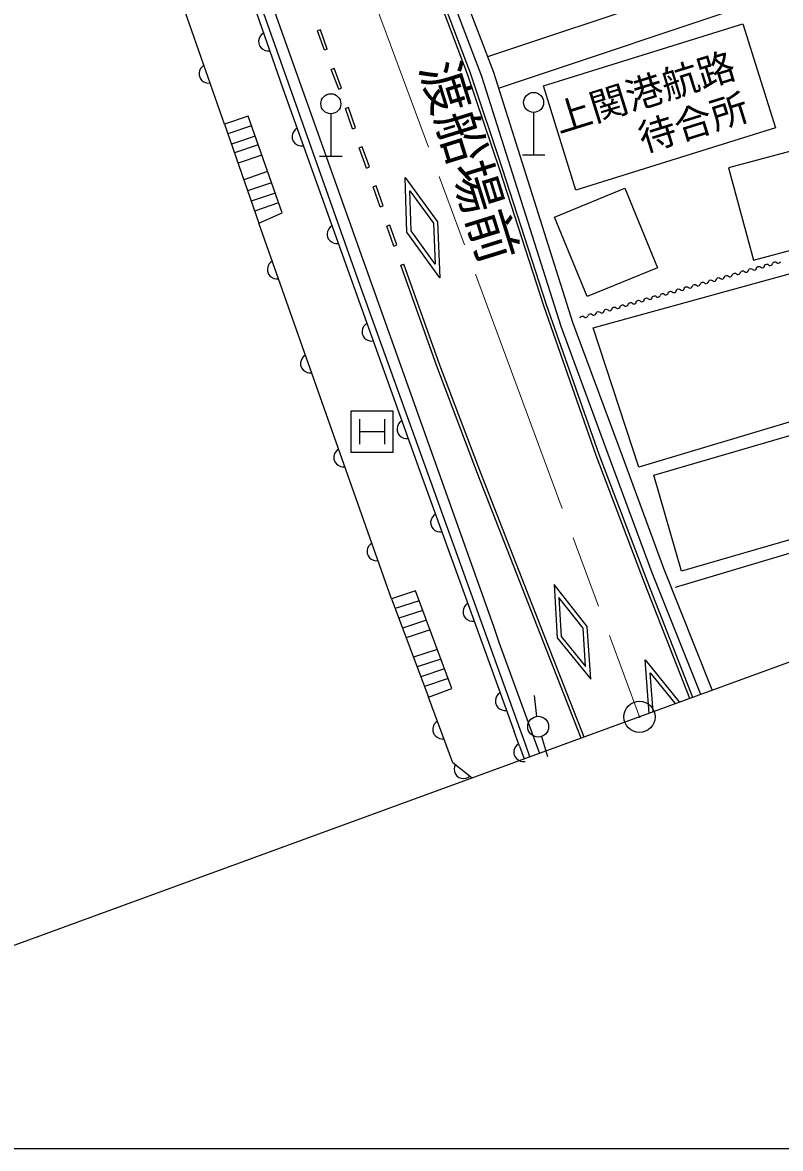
# Model space of a CAD drawing. Units: millimetres, scale not verified. Extents: x 40000 to 680000, y 20000 to 380000.
# Drawn here: x 494116 to 530506, y 205000 to 259040 of the extents above; entities that cross this region are included whole.
import ezdxf
from ezdxf.enums import TextEntityAlignment as Align

# ---------------------------------------------------------------- set-up
doc = ezdxf.new("R2010")
doc.units = ezdxf.units.MM
doc.header["$LTSCALE"] = 1000
doc.linetypes.add('CHAIN', pattern=[18.5, 12, -1.5, 3.5, -1.5])
for name, color, linetype, lineweight in [('M-BGD', 7, 'Continuous', 25), ('M-BGD-EXST', 7, 'Continuous', 25), ('M-BMK', 2, 'CHAIN', 13), ('M-BMK-OTRS', 5, 'Continuous', 25), ('M-BMK-SRVR', 3, 'Continuous', 25), ('M-TTL-BAND', 7, 'Continuous', 25)]:
    doc.layers.add(name, color=color, linetype=linetype, lineweight=lineweight)
doc.styles.add('ＭＳ ゴシック', font='')
doc.styles.get('ＭＳ ゴシック').set_extended_font_data('MS Gothic')

msp = doc.modelspace()

# ---------------------------------------------------------------- linework, layer by layer
at = {"layer": 'M-BGD'}
for p, q in [((503242, 265559), (506610, 255881)), ((510244, 246650), (503514, 265632)), ((504008, 265766), (516736, 230013)), ((503811, 254166), (500462, 263756)), ((516966, 255890), (541413, 264059)), ((532882, 262881), (516444, 257389)), ((515478, 256555), (513847, 260882)), ((515620, 256606), (513987, 260937)), ((514759, 260112), (516157, 256460)), ((515317, 260334), (516723, 256658)), ((519126, 256001), (528701, 258983)), ((528701, 258983), (530259, 253982)), ((505529, 258384), (505474, 258269)), ((505596, 258465), (505529, 258384)), ((505686, 258534), (505596, 258465)), ((508415, 258693), (508274, 258643)), ((508607, 257710), (508274, 258643)), ((508748, 257760), (508415, 258693)), ((505474, 258269), (505452, 258167)), ((505452, 258167), (505454, 258053)), ((505454, 258053), (505501, 257917)), ((505501, 257917), (505571, 257827)), ((505571, 257827), (505651, 257759)), ((505651, 257759), (505766, 257704)), ((505766, 257704), (505868, 257683)), ((505868, 257683), (505982, 257684)), ((508748, 257760), (508607, 257710)), ((502613, 256723), (502591, 256621)), ((502668, 256838), (502613, 256723)), ((502735, 256919), (502668, 256838)), ((502825, 256988), (502735, 256919)), ((508942, 256793), (509083, 256845)), ((509296, 255834), (508942, 256793)), ((509436, 255886), (509083, 256845)), ((502591, 256621), (502593, 256507)), ((502593, 256507), (502641, 256371)), ((502641, 256371), (502710, 256281)), ((502710, 256281), (502791, 256214)), ((502791, 256214), (502905, 256158)), ((502905, 256158), (503008, 256137)), ((517041, 251929), (515478, 256555)), ((517184, 251976), (515620, 256606)), ((516157, 256460), (519956, 244460)), ((516723, 256658), (520524, 244655)), ((544714, 256575), (528016, 252059)), ((503008, 256137), (503122, 256139)), ((506610, 255881), (513191, 237513)), ((509296, 255834), (509436, 255886)), ((520684, 250999), (519126, 256001)), ((504948, 254548), (503811, 254166)), ((506578, 249910), (504948, 254548)), ((509760, 254964), (509618, 254914)), ((509958, 253941), (509618, 254914)), ((510099, 253991), (509760, 254964)), ((503811, 254166), (505457, 249416)), ((505110, 254087), (503971, 253704)), ((509958, 253941), (510099, 253991)), ((505287, 253584), (504145, 253201)), ((507086, 253698), (507066, 253595)), ((507066, 253595), (507068, 253481)), ((507068, 253481), (507117, 253345)), ((507140, 253813), (507086, 253698)), ((507207, 253894), (507140, 253813)), ((507296, 253964), (507207, 253894)), ((530259, 253982), (520684, 250999)), ((505434, 253164), (504291, 252780)), ((507117, 253345), (507187, 253256)), ((507187, 253256), (507268, 253189)), ((507268, 253189), (507383, 253135)), ((507383, 253135), (507486, 253115)), ((507486, 253115), (507600, 253117)), ((510416, 253081), (510275, 253029)), ((510631, 252057), (510275, 253029)), ((510772, 252109), (510416, 253081)), ((505608, 252671), (504463, 252286)), ((505884, 251883), (504736, 251497)), ((510631, 252057), (510772, 252109)), ((519137, 245439), (517041, 251929)), ((519280, 245487), (517184, 251976)), ((528016, 252059), (529215, 247627)), ((529215, 247627), (546100, 252194)), ((506073, 251346), (504922, 250959)), ((512482, 251600), (514045, 249475)), ((512571, 248973), (512482, 251600)), ((506246, 250853), (505093, 250466)), ((511090, 251205), (510948, 251156)), ((511283, 250188), (510948, 251156)), ((511425, 250237), (511090, 251205)), ((512704, 250961), (513847, 249406)), ((512769, 249041), (512704, 250961)), ((519658, 249705), (523032, 251086)), ((523032, 251086), (524597, 247265)), ((506412, 250382), (505257, 249993)), ((511283, 250188), (511425, 250237)), ((505457, 249416), (506578, 249910)), ((521222, 245884), (519658, 249705)), ((511838, 231382), (505457, 249416)), ((508817, 249133), (508763, 249018)), ((508884, 249214), (508817, 249133)), ((508973, 249284), (508884, 249214)), ((511748, 249322), (511607, 249273)), ((511942, 248314), (511607, 249273)), ((512084, 248363), (511748, 249322)), ((513847, 249406), (513928, 247439)), ((514045, 249475), (514155, 246785)), ((508763, 249018), (508742, 248915)), ((508742, 248915), (508745, 248801)), ((508745, 248801), (508794, 248665)), ((508794, 248665), (508864, 248576)), ((514155, 246785), (512571, 248973)), ((513928, 247439), (512769, 249041)), ((508864, 248576), (508945, 248509)), ((508945, 248509), (509060, 248455)), ((509060, 248455), (509163, 248434)), ((509163, 248434), (509277, 248437)), ((511942, 248314), (512084, 248363)), ((506015, 247516), (505948, 247435)), ((506105, 247586), (506015, 247516)), ((530124, 247467), (530144, 247511)), ((530144, 247511), (530181, 247541)), ((530181, 247541), (530229, 247555)), ((530229, 247555), (530277, 247549)), ((530277, 247549), (530317, 247521)), ((530317, 247521), (530354, 247492)), ((530446, 247499), (530486, 247530)), ((530486, 247530), (530503, 247574)), ((505893, 247320), (505872, 247217)), ((505872, 247217), (505874, 247103)), ((505874, 247103), (505922, 246968)), ((505948, 247435), (505893, 247320)), ((505922, 246968), (505992, 246878)), ((512275, 247395), (512416, 247446)), ((514008, 242540), (512275, 247395)), ((514149, 242592), (512416, 247446)), ((524597, 247265), (521222, 245884)), ((521515, 244390), (531621, 247164)), ((528199, 246924), (528219, 246969)), ((528219, 246969), (528256, 246999)), ((528256, 246999), (528304, 247012)), ((528304, 247012), (528352, 247006)), ((528352, 247006), (528392, 246979)), ((528392, 246979), (528429, 246950)), ((528521, 246957), (528561, 246987)), ((528561, 246987), (528578, 247031)), ((528584, 247033), (528604, 247077)), ((528604, 247077), (528641, 247107)), ((528641, 247107), (528689, 247121)), ((528689, 247121), (528737, 247115)), ((528737, 247115), (528777, 247087)), ((528777, 247087), (528814, 247059)), ((528814, 247059), (528861, 247052)), ((528861, 247052), (528906, 247065)), ((528906, 247065), (528946, 247096)), ((528946, 247096), (528963, 247140)), ((528969, 247141), (528989, 247186)), ((528989, 247186), (529026, 247216)), ((529026, 247216), (529074, 247229)), ((529074, 247229), (529122, 247223)), ((529122, 247223), (529162, 247195)), ((529162, 247195), (529199, 247167)), ((529199, 247167), (529246, 247161)), ((529246, 247161), (529291, 247174)), ((529291, 247174), (529331, 247204)), ((529331, 247204), (529348, 247248)), ((529354, 247250), (529374, 247294)), ((529374, 247294), (529411, 247324)), ((529411, 247324), (529459, 247338)), ((529459, 247338), (529507, 247332)), ((529507, 247332), (529547, 247304)), ((529547, 247304), (529584, 247276)), ((529584, 247276), (529631, 247269)), ((529631, 247269), (529676, 247282)), ((529676, 247282), (529716, 247313)), ((529716, 247313), (529733, 247357)), ((529739, 247358), (529759, 247403)), ((529759, 247403), (529796, 247433)), ((529796, 247433), (529844, 247446)), ((529844, 247446), (529892, 247440)), ((529892, 247440), (529932, 247412)), ((529932, 247412), (529969, 247384)), ((529969, 247384), (530016, 247378)), ((530016, 247378), (530061, 247391)), ((530061, 247391), (530101, 247421)), ((530101, 247421), (530118, 247465)), ((530354, 247492), (530401, 247486)), ((530401, 247486), (530446, 247499)), ((505992, 246878), (506073, 246811)), ((506073, 246811), (506188, 246756)), ((506188, 246756), (506291, 246735)), ((506291, 246735), (506405, 246737)), ((518006, 225106), (510244, 246650)), ((526274, 246382), (526294, 246426)), ((526294, 246426), (526331, 246456)), ((526331, 246456), (526379, 246470)), ((526379, 246470), (526427, 246464)), ((526427, 246464), (526467, 246436)), ((526467, 246436), (526504, 246408)), ((526596, 246414), (526636, 246445)), ((526636, 246445), (526653, 246489)), ((526659, 246490), (526679, 246535)), ((526679, 246535), (526716, 246565)), ((526716, 246565), (526764, 246578)), ((526764, 246578), (526812, 246572)), ((526812, 246572), (526852, 246545)), ((526852, 246545), (526889, 246516)), ((526889, 246516), (526936, 246510)), ((526936, 246510), (526981, 246523)), ((526981, 246523), (527021, 246553)), ((527021, 246553), (527038, 246597)), ((527044, 246599), (527064, 246643)), ((527064, 246643), (527101, 246673)), ((527101, 246673), (527149, 246687)), ((527149, 246687), (527197, 246681)), ((527197, 246681), (527237, 246653)), ((527237, 246653), (527274, 246625)), ((527274, 246625), (527321, 246618)), ((527321, 246618), (527366, 246631)), ((527366, 246631), (527406, 246662)), ((527406, 246662), (527423, 246706)), ((527429, 246707), (527449, 246752)), ((527449, 246752), (527486, 246782)), ((527486, 246782), (527534, 246795)), ((527534, 246795), (527582, 246789)), ((527582, 246789), (527622, 246762)), ((527622, 246762), (527659, 246733)), ((527659, 246733), (527706, 246727)), ((527706, 246727), (527751, 246740)), ((527751, 246740), (527791, 246770)), ((527791, 246770), (527808, 246814)), ((527814, 246816), (527834, 246860)), ((527834, 246860), (527871, 246890)), ((527871, 246890), (527919, 246904)), ((527919, 246904), (527967, 246898)), ((527967, 246898), (528007, 246870)), ((528007, 246870), (528044, 246842)), ((528044, 246842), (528091, 246835)), ((528091, 246835), (528136, 246848)), ((528136, 246848), (528176, 246879)), ((528176, 246879), (528193, 246923)), ((528429, 246950), (528476, 246944)), ((528476, 246944), (528521, 246957)), ((524349, 245839), (524369, 245884)), ((524369, 245884), (524406, 245914)), ((524406, 245914), (524454, 245927)), ((524454, 245927), (524501, 245921)), ((524501, 245921), (524542, 245894)), ((524542, 245894), (524579, 245865)), ((524671, 245872), (524711, 245902)), ((524711, 245902), (524728, 245946)), ((524734, 245948), (524754, 245992)), ((524754, 245992), (524791, 246022)), ((524791, 246022), (524839, 246036)), ((524839, 246036), (524886, 246030)), ((524886, 246030), (524927, 246002)), ((524927, 246002), (524964, 245974)), ((524964, 245974), (525011, 245967)), ((525011, 245967), (525056, 245980)), ((525056, 245980), (525096, 246011)), ((525096, 246011), (525113, 246055)), ((525119, 246056), (525139, 246101)), ((525139, 246101), (525176, 246131)), ((525176, 246131), (525224, 246144)), ((525224, 246144), (525271, 246138)), ((525271, 246138), (525312, 246111)), ((525312, 246111), (525349, 246082)), ((525349, 246082), (525396, 246076)), ((525396, 246076), (525441, 246089)), ((525441, 246089), (525481, 246119)), ((525481, 246119), (525498, 246163)), ((525504, 246165), (525524, 246209)), ((525524, 246209), (525561, 246239)), ((525561, 246239), (525609, 246253)), ((525609, 246253), (525656, 246247)), ((525656, 246247), (525697, 246219)), ((525697, 246219), (525734, 246191)), ((525734, 246191), (525781, 246184)), ((525781, 246184), (525826, 246197)), ((525826, 246197), (525866, 246228)), ((525866, 246228), (525883, 246272)), ((525889, 246273), (525909, 246318)), ((525909, 246318), (525946, 246348)), ((525946, 246348), (525994, 246361)), ((525994, 246361), (526041, 246355)), ((526041, 246355), (526082, 246328)), ((526082, 246328), (526119, 246299)), ((526119, 246299), (526166, 246293)), ((526166, 246293), (526211, 246306)), ((526211, 246306), (526251, 246336)), ((526251, 246336), (526268, 246380)), ((526504, 246408), (526551, 246401)), ((526551, 246401), (526596, 246414)), ((521652, 238259), (519137, 245439)), ((521793, 238311), (519280, 245487)), ((522444, 245341), (522481, 245371)), ((522481, 245371), (522529, 245385)), ((522529, 245385), (522576, 245379)), ((522576, 245379), (522617, 245351)), ((522617, 245351), (522654, 245323)), ((522746, 245329), (522786, 245360)), ((522786, 245360), (522803, 245404)), ((522809, 245405), (522829, 245450)), ((522829, 245450), (522866, 245480)), ((522866, 245480), (522914, 245493)), ((522914, 245493), (522961, 245487)), ((522961, 245487), (523002, 245460)), ((523002, 245460), (523039, 245431)), ((523039, 245431), (523086, 245425)), ((523086, 245425), (523131, 245438)), ((523131, 245438), (523171, 245468)), ((523171, 245468), (523188, 245512)), ((523194, 245514), (523214, 245558)), ((523214, 245558), (523251, 245588)), ((523251, 245588), (523299, 245602)), ((523299, 245602), (523346, 245596)), ((523346, 245596), (523387, 245568)), ((523387, 245568), (523424, 245540)), ((523424, 245540), (523471, 245533)), ((523471, 245533), (523516, 245546)), ((523516, 245546), (523556, 245577)), ((523556, 245577), (523573, 245621)), ((523579, 245622), (523599, 245667)), ((523599, 245667), (523636, 245697)), ((523636, 245697), (523684, 245710)), ((523684, 245710), (523731, 245704)), ((523731, 245704), (523772, 245677)), ((523772, 245677), (523809, 245648)), ((523809, 245648), (523856, 245642)), ((523856, 245642), (523901, 245655)), ((523901, 245655), (523941, 245685)), ((523941, 245685), (523958, 245729)), ((523964, 245731), (523984, 245775)), ((523984, 245775), (524021, 245805)), ((524021, 245805), (524069, 245819)), ((524069, 245819), (524116, 245813)), ((524116, 245813), (524157, 245785)), ((524157, 245785), (524194, 245757)), ((524194, 245757), (524241, 245750)), ((524241, 245750), (524286, 245763)), ((524286, 245763), (524326, 245794)), ((524326, 245794), (524343, 245838)), ((524579, 245865), (524626, 245859)), ((524626, 245859), (524671, 245872)), ((520884, 244863), (520904, 244907)), ((520904, 244907), (520941, 244937)), ((520941, 244937), (520989, 244951)), ((520989, 244951), (521036, 244945)), ((521036, 244945), (521077, 244917)), ((521077, 244917), (521114, 244889)), ((521114, 244889), (521161, 244883)), ((521161, 244883), (521206, 244895)), ((521206, 244895), (521246, 244926)), ((521246, 244926), (521263, 244970)), ((521269, 244971), (521289, 245016)), ((521289, 245016), (521326, 245046)), ((521326, 245046), (521374, 245059)), ((521374, 245059), (521421, 245053)), ((521421, 245053), (521462, 245026)), ((521462, 245026), (521499, 244997)), ((521499, 244997), (521546, 244991)), ((521546, 244991), (521591, 245004)), ((521591, 245004), (521631, 245034)), ((521631, 245034), (521648, 245078)), ((521654, 245080), (521674, 245124)), ((521674, 245124), (521711, 245154)), ((521711, 245154), (521759, 245168)), ((521759, 245168), (521806, 245162)), ((521806, 245162), (521847, 245134)), ((521847, 245134), (521884, 245106)), ((521884, 245106), (521931, 245100)), ((521931, 245100), (521976, 245112)), ((521976, 245112), (522016, 245143)), ((522016, 245143), (522033, 245187)), ((522039, 245188), (522059, 245233)), ((522059, 245233), (522096, 245263)), ((522096, 245263), (522144, 245276)), ((522144, 245276), (522191, 245270)), ((522191, 245270), (522232, 245243)), ((522232, 245243), (522269, 245214)), ((522269, 245214), (522316, 245208)), ((522316, 245208), (522361, 245221)), ((522361, 245221), (522401, 245251)), ((522401, 245251), (522418, 245295)), ((522424, 245297), (522444, 245341)), ((522654, 245323), (522701, 245316)), ((522701, 245316), (522746, 245329)), ((510440, 244337), (510419, 244234)), ((510494, 244452), (510440, 244337)), ((510561, 244534), (510494, 244452)), ((510650, 244604), (510561, 244534)), ((519956, 244460), (522336, 238038)), ((520524, 244655), (522898, 238247)), ((523699, 237695), (521515, 244390)), ((510419, 244234), (510422, 244121)), ((510422, 244121), (510470, 243985)), ((510470, 243985), (510541, 243895)), ((510541, 243895), (510622, 243829)), ((510622, 243829), (510737, 243775)), ((510737, 243775), (510840, 243754)), ((510840, 243754), (510954, 243757)), ((507488, 242812), (507468, 242709)), ((507468, 242709), (507470, 242595)), ((507543, 242927), (507488, 242812)), ((507610, 243007), (507543, 242927)), ((507700, 243077), (507610, 243007)), ((507470, 242595), (507518, 242459)), ((507518, 242459), (507588, 242369)), ((507588, 242369), (507669, 242303)), ((507669, 242303), (507783, 242248)), ((507783, 242248), (507886, 242227)), ((507886, 242227), (508000, 242229)), ((515964, 237403), (514008, 242540)), ((516103, 237457), (514149, 242592)), ((533504, 240644), (523699, 237695)), ((524418, 237310), (536337, 240785)), ((512117, 239657), (512096, 239554)), ((512096, 239554), (512099, 239440)), ((512099, 239440), (512147, 239305)), ((512171, 239772), (512117, 239657)), ((512237, 239853), (512171, 239772)), ((512327, 239924), (512237, 239853)), ((550680, 239482), (525443, 231925)), ((512147, 239305), (512218, 239215)), ((512218, 239215), (512299, 239149)), ((512299, 239149), (512414, 239094)), ((512414, 239094), (512517, 239074)), ((512517, 239074), (512631, 239076)), ((509138, 238418), (509084, 238303)), ((509205, 238499), (509138, 238418)), ((509295, 238569), (509205, 238499)), ((509084, 238303), (509063, 238200)), ((509063, 238200), (509065, 238087)), ((509065, 238087), (509113, 237951)), ((509113, 237951), (509183, 237861)), ((509183, 237861), (509264, 237794)), ((509264, 237794), (509378, 237739)), ((523976, 232150), (521652, 238259)), ((524116, 232204), (521793, 238311)), ((522336, 238038), (524335, 232643)), ((522898, 238247), (524895, 232858)), ((509378, 237739), (509481, 237719)), ((509481, 237719), (509595, 237721)), ((513191, 237513), (513445, 236807)), ((519136, 229302), (515964, 237403)), ((519276, 229356), (516103, 237457)), ((525760, 232704), (524418, 237310)), ((513445, 236807), (517720, 225014)), ((537680, 236180), (525760, 232704)), ((513731, 235174), (513711, 235071)), ((513785, 235289), (513731, 235174)), ((513851, 235370), (513785, 235289)), ((513940, 235441), (513851, 235370)), ((513711, 235071), (513714, 234957)), ((513714, 234957), (513763, 234821)), ((513763, 234821), (513834, 234732)), ((513834, 234732), (513915, 234666)), ((513915, 234666), (514030, 234612)), ((514030, 234612), (514133, 234592)), ((514133, 234592), (514247, 234595)), ((510890, 234061), (510800, 233991)), ((510679, 233795), (510658, 233692)), ((510658, 233692), (510660, 233578)), ((510660, 233578), (510708, 233442)), ((510733, 233910), (510679, 233795)), ((510800, 233991), (510733, 233910)), ((510708, 233442), (510778, 233353)), ((510778, 233353), (510859, 233286)), ((510859, 233286), (510974, 233231)), ((510974, 233231), (511076, 233210)), ((511076, 233210), (511190, 233212)), ((524335, 232643), (526626, 226886)), ((524895, 232858), (527184, 227106)), ((519634, 232065), (519783, 229502)), ((521221, 230056), (519634, 232065)), ((526159, 226599), (523976, 232150)), ((526300, 226651), (524116, 232204)), ((512982, 231760), (511838, 231382)), ((511838, 231382), (513613, 226662)), ((513157, 231292), (512014, 230914)), ((514731, 227081), (512982, 231760)), ((519870, 231443), (519979, 229578)), ((521026, 229980), (519870, 231443)), ((513332, 230823), (512190, 230446)), ((515284, 230890), (515264, 230787)), ((515264, 230787), (515267, 230673)), ((515338, 231005), (515284, 230890)), ((515404, 231087), (515338, 231005)), ((515493, 231157), (515404, 231087)), ((513507, 230355), (512366, 229978)), ((515267, 230673), (515316, 230538)), ((515316, 230538), (515386, 230449)), ((515386, 230449), (515468, 230382)), ((515468, 230382), (515583, 230328)), ((515583, 230328), (515686, 230308)), ((515686, 230308), (515800, 230311)), ((513683, 229887), (512542, 229510)), ((516736, 230013), (516990, 229307)), ((521152, 228138), (521026, 229980)), ((521395, 227524), (521221, 230056)), ((516990, 229307), (518934, 223962)), ((520942, 224695), (519136, 229302)), ((521083, 224746), (519276, 229356)), ((519783, 229502), (521395, 227524)), ((519979, 229578), (521152, 228138)), ((514031, 228955), (512892, 228578)), ((514206, 228486), (513068, 228110)), ((524004, 228448), (525630, 226445)), ((524199, 225884), (524004, 228448)), ((514381, 228018), (513244, 227642)), ((514556, 227549), (513420, 227174)), ((524252, 227825), (525436, 226367)), ((524395, 225955), (524252, 227825)), ((513613, 226662), (514731, 227081)), ((527184, 227106), (527229, 226990)), ((514783, 223516), (513613, 226662)), ((516837, 226606), (516817, 226503)), ((516817, 226503), (516820, 226390)), ((516891, 226722), (516837, 226606)), ((516957, 226803), (516891, 226722)), ((517046, 226874), (516957, 226803)), ((518814, 225740), (518695, 226733)), ((525630, 226445), (525633, 226408)), ((526626, 226886), (526665, 226784)), ((516820, 226390), (516869, 226254)), ((516869, 226254), (516939, 226165)), ((516939, 226165), (517021, 226099)), ((517021, 226099), (517136, 226045)), ((517136, 226045), (517239, 226025)), ((517239, 226025), (517353, 226028)), ((525436, 226367), (525438, 226336)), ((513887, 225357), (513834, 225242)), ((513952, 225439), (513887, 225357)), ((514041, 225511), (513952, 225439)), ((513834, 225242), (513815, 225138)), ((513815, 225138), (513818, 225025)), ((513818, 225025), (513869, 224890)), ((513869, 224890), (513940, 224801)), ((517976, 224309), (517720, 225014)), ((518261, 224401), (518006, 225106)), ((513940, 224801), (514022, 224735)), ((514022, 224735), (514138, 224682)), ((514138, 224682), (514241, 224663)), ((514241, 224663), (514355, 224667)), ((517779, 224272), (517725, 224157)), ((517845, 224353), (517779, 224272)), ((517934, 224424), (517845, 224353)), ((517976, 224309), (518199, 223693)), ((518480, 223796), (518261, 224401)), ((519025, 224767), (519328, 223815)), ((517725, 224157), (517705, 224054)), ((517705, 224054), (517708, 223940)), ((517708, 223940), (517757, 223805)), ((517757, 223805), (517827, 223715)), ((515701, 222781), (514783, 223516)), ((514851, 223323), (514837, 223219)), ((514837, 223219), (514851, 223093)), ((514891, 223430), (514851, 223323)), ((517827, 223715), (517909, 223649)), ((517909, 223649), (518024, 223595)), ((518024, 223595), (518127, 223575)), ((518127, 223575), (518241, 223578)), ((514851, 223093), (514888, 222994)), ((514888, 222994), (514950, 222898)), ((514950, 222898), (515062, 222808)), ((515062, 222808), (515169, 222769)), ((515169, 222769), (515273, 222755)), ((515273, 222755), (515399, 222769)), ((515399, 222769), (515498, 222805)), ((515498, 222805), (515593, 222867))]:
    msp.add_line(p, q, dxfattribs=at)
msp.add_circle((518874, 225244), 500, dxfattribs=at)
at = {"layer": 'M-BGD-EXST'}
for p, q in [((508917, 254660), (508917, 252620)), ((518655, 254724), (518655, 252684)), ((508377, 252620), (509457, 252620)), ((518115, 252684), (519195, 252684)), ((509895, 238406), (509895, 240406)), ((509895, 240406), (511895, 240406)), ((510295, 240006), (510295, 238806)), ((511495, 240006), (511495, 238806)), ((511895, 240406), (511895, 238406)), ((510295, 239406), (511495, 239406)), ((511895, 238406), (509895, 238406))]:
    msp.add_line(p, q, dxfattribs=at)
for centre in [(508917, 255140), (518655, 255204)]:
    msp.add_circle(centre, 480, dxfattribs=at)
at = {"layer": 'M-BMK'}
msp.add_line((509431, 264310), (523737, 225715), dxfattribs=at)
at = {"layer": 'M-BMK-OTRS'}
for p, q in [((570704, 242864), (523737, 225715)), ((523737, 225715), (476770, 208566))]:
    msp.add_line(p, q, dxfattribs=at)
at = {"layer": 'M-BMK-SRVR'}
for radius in [750, 30]:
    msp.add_circle((523737, 225715), radius, dxfattribs=at)
at = {"layer": 'M-TTL-BAND'}
msp.add_line((40000, 205000), (579000, 205000), dxfattribs=at)

# ---------------------------------------------------------------- texts
at = {"layer": 'M-BGD', "style": 'ＭＳ ゴシック'}
for s, height, rotation, p in [('上関港航路', 1320, 17.3, (519986, 253354)), ('渡船場前', 1833, 287.3, (512679, 256706)), ('待合所', 1320, 17.3, (524048, 252429))]:
    msp.add_text(s, height=height, rotation=rotation, dxfattribs=at).set_placement(p, align=Align.BOTTOM_LEFT)

doc.saveas('drawing.dxf')
